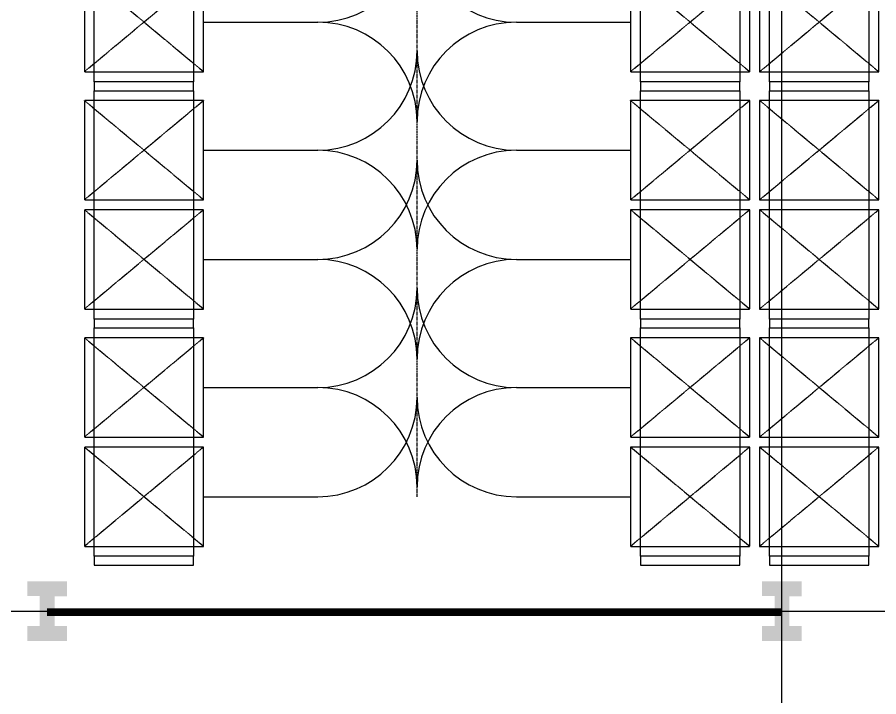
# Model space of a CAD drawing. Header units: millimetres. Extents: x 2509 to 128734, y 2492 to 91667.
# Drawn here: x 28518 to 37195, y 50878 to 57723 of the extents above; entities that cross this region are included whole.
import ezdxf
from ezdxf.enums import TextEntityAlignment as Align

# ---------------------------------------------------------------- set-up
doc = ezdxf.new("R2010")
doc.units = ezdxf.units.MM
for name, pattern in [('CENTER', [50.8, 31.75, -6.35, 6.35, -6.35]), ('DASH', [0.35, 0.25, -0.1]), ('DOTE', [2.42, 2, -0.2, 0.02, -0.2])]:
    doc.linetypes.add(name, pattern=pattern)
for name, color, linetype in [('2细线层', 4, 'Continuous'), ('AXIS_TEXT', 7, 'Continuous'), ('COLUMN', 7, 'Continuous'), ('DOTE', 1, 'DOTE'), ('地拖货位', 3, 'DASH'), ('横梁货架层', 6, 'DASH')]:
    doc.layers.add(name, color=color, linetype=linetype)
doc.styles.add('COMPLEX', font='COMPLEX')

# ---------------------------------------------------------------- blocks, each defined once
blk = doc.blocks.new('12号建筑底图')
at = {"layer": 'COLUMN'}
h = blk.add_hatch(color=256, dxfattribs=at)
h.paths.add_polyline_path([(38048.7, -280422.4), (37848.7, -280422.4), (37848.7, -280570.8), (37973.7, -280570.8), (37973.7, -280722.4), (38048.7, -280722.4)])
h.paths.add_polyline_path([(38248.7, -280422.4), (38048.7, -280422.4), (38048.7, -280722.4), (38123.7, -280722.4), (38123.7, -280572.4), (38248.7, -280572.4)])
h.paths.add_polyline_path([(38123.7, -280722.4), (38048.7, -280722.4), (38048.7, -281022.4), (38248.7, -281022.4), (38248.7, -280872.4), (38123.7, -280872.4)])
h.paths.add_polyline_path([(38048.7, -280722.4), (37973.7, -280722.4), (37973.7, -280872.4), (37848.7, -280872.4), (37848.7, -281022.4), (38048.7, -281022.4)])
h = blk.add_hatch(color=256, dxfattribs=at)
h.paths.add_polyline_path([(45448.7, -280422.4), (45248.7, -280422.4), (45248.7, -280570.8), (45373.7, -280570.8), (45373.7, -280722.4), (45448.7, -280722.4)])
h.paths.add_polyline_path([(45648.7, -280422.4), (45448.7, -280422.4), (45448.7, -280722.4), (45523.7, -280722.4), (45523.7, -280572.4), (45648.7, -280572.4)])
h.paths.add_polyline_path([(45523.7, -280722.4), (45448.7, -280722.4), (45448.7, -281022.4), (45648.7, -281022.4), (45648.7, -280872.4), (45523.7, -280872.4)])
h.paths.add_polyline_path([(45448.7, -280722.4), (45373.7, -280722.4), (45373.7, -280872.4), (45248.7, -280872.4), (45248.7, -281022.4), (45448.7, -281022.4)])
at = {"layer": 'COLUMN', "linetype": 'DOTE', "const_width": 75}
blk.add_lwpolyline([(38048.7, -280732.4), (45448.7, -280732.4)], dxfattribs=at)
at = {"layer": 'DOTE'}
for p, q in [((45448.7, -305572.4), (45448.7, -255872.4)), ((36448.7, -280722.4), (110448.7, -280722.4))]:
    blk.add_line(p, q, dxfattribs=at)
at = {"layer": 'AXIS_TEXT', "style": 'COMPLEX', "width": 0.736842}
blk.add_attdef('N', text='', height=900, dxfattribs=at).set_placement((122812.3, -249273.3), (123412.3, -249273.3), align=Align.FIT)
blk = doc.blocks.new('*U171')
at = {"layer": '2细线层', "color": 1}
for points in [[(-205601.8, -273539.2), (-205601.8, -274539.2), (-205511.8, -274539.2), (-205511.8, -273539.2)], [(-203211.8, -273539.2), (-203211.8, -274539.2), (-203121.8, -274539.2), (-203121.8, -273539.2)]]:
    blk.add_lwpolyline(points, close=True, dxfattribs=at)
at = {"layer": '2细线层', "color": 5}
blk.add_lwpolyline([(-203211.8, -273539.2), (-203211.8, -274539.2), (-205511.8, -274539.2), (-205511.8, -273539.2)], close=True, dxfattribs=at)
at = {"layer": '地拖货位', "color": 5}
for points in [[(-205411.8, -273439.2), (-205411.8, -274639.2), (-204411.8, -274639.2), (-204411.8, -273439.2), (-205411.8, -273439.2), (-204411.8, -274639.2), (-204411.8, -273439.2), (-205411.8, -274639.2)], [(-204311.8, -273439.2), (-204311.8, -274639.2), (-203311.8, -274639.2), (-203311.8, -273439.2), (-204311.8, -273439.2), (-203311.8, -274639.2), (-203311.8, -273439.2), (-204311.8, -274639.2)]]:
    blk.add_lwpolyline(points, dxfattribs=at)

msp = doc.modelspace()

# ---------------------------------------------------------------- linework, layer by layer
at = {"linetype": 'CENTER'}
msp.add_line((32544.6, 52892.656), (32544.6, 63302.656), dxfattribs=at)
for p, q in [((30394.6, 57672.656), (31544.6, 57672.656)), ((33544.6, 57672.656), (34694.6, 57672.656)), ((30394.6, 56382.656), (31544.6, 56382.656)), ((33544.6, 56382.656), (34694.6, 56382.656)), ((30394.6, 55282.656), (31544.6, 55282.656)), ((33544.6, 55282.656), (34694.6, 55282.656)), ((30394.6, 53992.656), (31544.6, 53992.656)), ((33544.6, 53992.656), (34694.6, 53992.656)), ((30394.6, 52892.656), (31544.6, 52892.656)), ((33544.6, 52892.656), (34694.6, 52892.656))]:
    msp.add_line(p, q)
for centre, start, end in [((31544.6, 58672.656), 270, 0), ((33544.6, 58672.656), 180, 270), ((31544.6, 56672.656), 0, 90), ((33544.6, 56672.656), 90, 180), ((31544.6, 57382.656), 270, 0), ((33544.6, 57382.656), 180, 270), ((31544.6, 55382.656), 0, 90), ((33544.6, 55382.656), 90, 180), ((31544.6, 56282.656), 270, 0), ((33544.6, 56282.656), 180, 270), ((31544.6, 54282.656), 0, 90), ((33544.6, 54282.656), 90, 180), ((31544.6, 54992.656), 270, 0), ((33544.6, 54992.656), 180, 270), ((31544.6, 52992.656), 0, 90), ((33544.6, 52992.656), 90, 180), ((31544.6, 53892.656), 270, 0), ((33544.6, 53892.656), 180, 270)]:
    msp.add_arc(centre, 1000, start, end)

# ---------------------------------------------------------------- block references
msp.add_blockref('12号建筑底图', (-9229.066, 332462.656), dxfattribs=at)
at = {"layer": '横梁货架层', "rotation": 270}
for p in [(303833.839, -146139.109), (309333.839, -146139.109), (310633.839, -146139.109), (303833.839, -148529.109), (309333.839, -148529.109), (310633.839, -148529.109), (303833.839, -150919.109), (309333.839, -150919.109), (310633.839, -150919.109)]:
    msp.add_blockref('*U171', p, dxfattribs=at)

doc.saveas('drawing.dxf')
